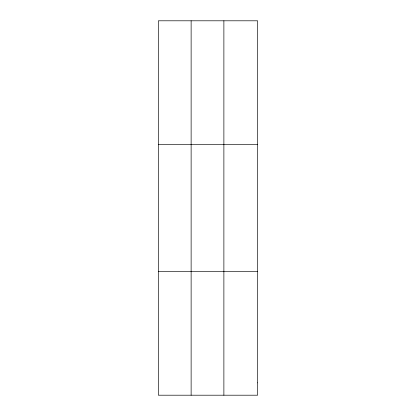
<?xml version="1.0" encoding="UTF-8"?>
<svg xmlns="http://www.w3.org/2000/svg" width="416" height="416" viewBox="0 0 416 416"><rect width="100%" height="100%" fill="white"/><g stroke="black" fill="none" stroke-linecap="round" stroke-linejoin="round"><path stroke-width="0.62" d="M191.126 20.8L191.126 395.2M223.881 20.8L223.881 395.2M158.376 144.352L257.624 144.352M158.376 271.648L257.624 271.648M257.624 382.845L257.624 395.2L158.376 395.2L158.376 20.8L257.624 20.8L257.624 382.845"/></g></svg>
